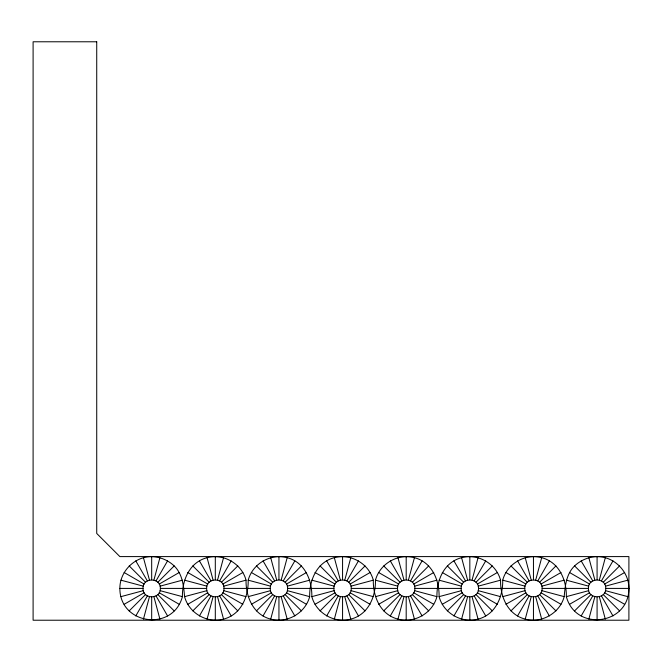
<?xml version="1.0" encoding="UTF-8"?>
<svg xmlns="http://www.w3.org/2000/svg" width="662" height="662" viewBox="0 0 662 662"><rect width="100%" height="100%" fill="white"/><g stroke="black" fill="none" stroke-linecap="round" stroke-linejoin="round"><path stroke-width="0.99" d="M119.863 588.41C119.764 571.38 134.651 556.485 151.681 556.593C160.072 556.833 168.074 560.151 174.18 565.911C182.513 573.979 183.589 585.746 184.582 596.644C188.885 613.12 207.123 623.645 223.541 619.136C241.001 614.634 248.498 596.884 248.209 580.177C252.512 563.701 270.758 553.167 287.176 557.677C304.628 562.187 312.125 579.937 311.835 596.644C316.146 613.12 334.384 623.645 350.802 619.136C368.262 614.634 375.751 596.884 375.47 580.177C379.773 563.701 398.011 553.167 414.429 557.677C431.889 562.187 439.386 579.937 439.096 596.644C443.399 613.12 461.646 623.645 478.063 619.136C495.515 614.634 503.012 596.884 502.723 580.177C507.026 563.701 525.272 553.167 541.69 557.677C559.15 562.187 566.639 579.937 566.358 596.644C575.741 631.887 628.958 624.887 628.9 588.41C629.008 571.38 614.113 556.485 597.083 556.593C588.692 556.833 580.698 560.151 574.591 565.911C566.258 573.979 565.183 585.746 564.189 596.644C559.887 613.12 541.64 623.645 525.223 619.136C507.762 614.634 500.273 596.884 500.555 580.177C496.252 563.701 478.014 553.167 461.596 557.677C444.136 562.187 436.639 579.937 436.928 596.644C432.625 613.12 414.387 623.645 397.961 619.136C380.509 614.634 373.012 596.884 373.302 580.177C368.999 563.701 350.752 553.167 334.335 557.677C316.875 562.187 309.386 579.937 309.667 596.644C305.364 613.12 287.126 623.645 270.708 619.136C253.248 614.634 245.751 596.884 246.041 580.177C241.738 563.701 223.499 553.167 207.074 557.677C189.622 562.187 182.124 579.937 182.414 596.644C173.03 631.887 119.805 624.887 119.863 588.41L143.009 588.41C142.587 577.264 160.783 577.264 160.361 588.41C160.783 599.557 142.587 599.557 143.009 588.41M206.635 588.41C206.213 577.264 224.41 577.264 223.988 588.41C224.41 599.557 206.213 599.557 206.635 588.41L160.361 588.41M270.262 588.41C269.839 577.264 288.036 577.264 287.614 588.41C288.036 599.557 269.839 599.557 270.262 588.41L223.988 588.41M333.896 588.41C333.474 577.264 351.671 577.264 351.249 588.41C351.671 599.557 333.474 599.557 333.896 588.41L287.614 588.41M397.523 588.41C397.101 577.264 415.297 577.264 414.875 588.41C415.297 599.557 397.101 599.557 397.523 588.41L351.249 588.41M461.149 588.41C460.727 577.264 478.924 577.264 478.502 588.41C478.924 599.557 460.727 599.557 461.149 588.41L414.875 588.41M524.776 588.41C524.354 577.264 542.559 577.264 542.137 588.41C542.559 599.557 524.354 599.557 524.776 588.41L478.502 588.41M588.41 588.41C587.988 577.264 606.185 577.264 605.763 588.41C606.185 599.557 587.988 599.557 588.41 588.41L542.137 588.41M143.447 619.136L149.438 596.793M153.923 580.028L159.914 557.677M207.074 619.136L213.065 596.793M217.558 580.028L223.541 557.677M270.708 619.136L276.691 596.793M281.185 580.028L287.176 557.677M334.335 619.136L340.326 596.793M344.811 580.028L350.802 557.677M397.961 619.136L403.952 596.793M408.446 580.028L414.429 557.677M461.596 619.136L467.579 596.793M472.072 580.028L478.063 557.677M525.223 619.136L531.214 596.793M535.699 580.028L541.69 557.677M588.849 619.136L594.84 596.793M599.333 580.028L605.316 557.677M135.776 615.958L147.345 595.924M156.017 580.897L167.585 560.855M199.403 615.958L210.971 595.924M219.652 580.897L231.22 560.855M263.029 615.958L274.598 595.924M283.278 580.897L294.847 560.855M326.664 615.958L338.232 595.924M346.905 580.897L358.473 560.855M390.29 615.958L401.859 595.924M410.539 580.897L422.108 560.855M453.917 615.958L465.485 595.924M474.166 580.897L485.734 560.855M517.552 615.958L529.12 595.924M537.792 580.897L549.361 560.855M581.178 615.958L592.747 595.924M601.427 580.897L612.995 560.855M129.189 610.902L145.549 594.542M157.821 582.27L174.18 565.911M192.816 610.902L209.175 594.542M221.447 582.27L237.807 565.911M256.442 610.902L272.802 594.542M285.074 582.27L301.433 565.911M320.069 610.902L336.437 594.542M348.7 582.27L365.068 565.911M383.703 610.902L400.063 594.542M412.335 582.27L428.695 565.911M447.33 610.902L463.69 594.542M475.961 582.27L492.321 565.911M510.956 610.902L527.324 594.542M539.588 582.27L555.956 565.911M574.591 610.902L590.951 594.542M603.223 582.27L619.582 565.911M124.133 604.315L144.167 592.747M159.194 584.074L179.237 572.498M187.76 604.315L207.794 592.747M222.821 584.074L242.863 572.498M251.386 604.315L271.428 592.747M286.456 584.074L306.489 572.498M315.013 604.315L335.055 592.747M350.082 584.074L370.124 572.498M378.647 604.315L398.681 592.747M413.709 584.074L433.751 572.498M442.274 604.315L462.316 592.747M477.343 584.074L497.377 572.498M505.9 604.315L525.942 592.747M540.97 584.074L561.012 572.498M569.535 604.315L589.569 592.747M604.596 584.074L624.638 572.498M120.947 596.644L143.298 590.653M160.063 586.16L182.414 580.177M184.582 596.644L206.933 590.653M223.69 586.16L246.041 580.177M248.209 596.644L270.559 590.653M287.325 586.16L309.667 580.177M311.835 596.644L334.186 590.653M350.951 586.16L373.302 580.177M375.47 596.644L397.821 590.653M414.577 586.16L436.928 580.177M439.096 596.644L461.447 590.653M478.212 586.16L500.555 580.177M502.723 596.644L525.074 590.653M541.839 586.16L564.189 580.177M566.358 596.644L588.708 590.653M605.465 586.16L627.816 580.177M605.763 588.41L628.9 588.41M566.358 580.177L588.708 586.16M605.465 590.653L627.816 596.644M502.723 580.177L525.074 586.16M541.839 590.653L564.189 596.644M439.096 580.177L461.447 586.16M478.212 590.653L500.555 596.644M375.47 580.177L397.821 586.16M414.577 590.653L436.928 596.644M311.835 580.177L334.186 586.16M350.951 590.653L373.302 596.644M248.209 580.177L270.559 586.16M287.325 590.653L309.667 596.644M184.582 580.177L206.933 586.16M223.69 590.653L246.041 596.644M120.947 580.177L143.298 586.16M160.063 590.653L182.414 596.644M569.535 572.498L589.569 584.074M604.596 592.747L624.638 604.315M505.9 572.498L525.942 584.074M540.97 592.747L561.012 604.315M442.274 572.498L462.316 584.074M477.343 592.747L497.377 604.315M378.647 572.498L398.681 584.074M413.709 592.747L433.751 604.315M315.013 572.498L335.055 584.074M350.082 592.747L370.124 604.315M251.386 572.498L271.428 584.074M286.456 592.747L306.489 604.315M187.76 572.498L207.794 584.074M222.821 592.747L242.863 604.315M124.133 572.498L144.167 584.074M159.194 592.747L179.237 604.315M574.591 565.911L590.951 582.27M603.223 594.542L619.582 610.902M510.956 565.911L527.324 582.27M539.588 594.542L555.956 610.902M447.33 565.911L463.69 582.27M475.961 594.542L492.321 610.902M383.703 565.911L400.063 582.27M412.335 594.542L428.695 610.902M320.069 565.911L336.437 582.27M348.7 594.542L365.068 610.902M256.442 565.911L272.802 582.27M285.074 594.542L301.433 610.902M192.816 565.911L209.175 582.27M221.447 594.542L237.807 610.902M129.189 565.911L145.549 582.27M157.821 594.542L174.18 610.902M581.178 560.855L592.747 580.897M601.427 595.924L612.995 615.958M517.552 560.855L529.12 580.897M537.792 595.924L549.361 615.958M453.917 560.855L465.485 580.897M474.166 595.924L485.734 615.958M390.29 560.855L401.859 580.897M410.539 595.924L422.108 615.958M326.664 560.855L338.232 580.897M346.905 595.924L358.473 615.958M263.029 560.855L274.598 580.897M283.278 595.924L294.847 615.958M199.403 560.855L210.971 580.897M219.652 595.924L231.22 615.958M135.776 560.855L147.345 580.897M156.017 595.924L167.585 615.958M588.849 557.677L594.84 580.028M599.333 596.793L605.316 619.136M525.223 557.677L531.214 580.028M535.699 596.793L541.69 619.136M461.596 557.677L467.579 580.028M472.072 596.793L478.063 619.136M397.961 557.677L403.952 580.028M408.446 596.793L414.429 619.136M334.335 557.677L340.326 580.028M344.811 596.793L350.802 619.136M270.708 557.677L276.691 580.028M281.185 596.793L287.176 619.136M207.074 557.677L213.065 580.028M217.558 596.793L223.541 619.136M143.447 557.677L149.438 580.028M153.923 596.793L159.914 619.136M597.083 556.593L597.083 579.73M597.083 597.083L597.083 620.22M533.456 556.593L533.456 579.73M533.456 597.083L533.456 620.22M469.83 556.593L469.83 579.73M469.83 597.083L469.83 620.22M406.195 556.593L406.195 579.73M406.195 597.083L406.195 620.22M342.568 556.593L342.568 579.73M342.568 597.083L342.568 620.22M278.942 556.593L278.942 579.73M278.942 597.083L278.942 620.22M215.307 556.593L215.307 579.73M215.307 597.083L215.307 620.22M151.681 556.593L151.681 579.73M151.681 597.083L151.681 620.22M96.726 41.78L33.1 41.78L33.1 620.22L628.9 620.22L628.9 556.593L119.863 556.593L96.726 533.456L96.726 41.78"/></g></svg>
